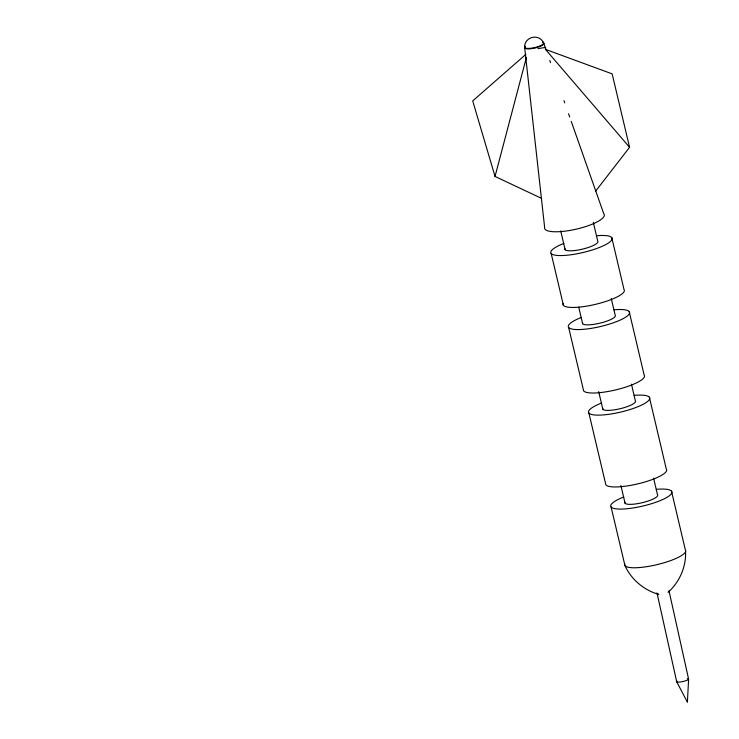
<?xml version="1.0" encoding="UTF-8"?>
<svg xmlns="http://www.w3.org/2000/svg" width="739" height="739" viewBox="0 0 739 739"><rect width="100%" height="100%" fill="white"/><g stroke="black" fill="none" stroke-linecap="round" stroke-linejoin="round"><path stroke-width="1.11" d="M685.57 551.7C686.171 566.693 679.723 581.63 668.703 591.754A5.884 1.339 -13.3 0 1 667.991 592.225M688.609 679.28L687.399 702.041M524.561 47.019C524.81 36.562 538.759 33.32 543.553 42.631M541.622 198.403L495.038 176.455L526.436 57.3M595.422 191.419L629.573 147.32L612.141 73.863L545.474 49.374A9.219 2.965 -13.8 0 0 545.336 48.608M525.891 54.344L472.711 100.901L495.038 176.455M537.946 48.635L545.705 47.37M687.316 678.707L688.129 678.79M658.107 594.193C643.687 589.971 631.217 579.376 624.972 565.658L611.098 506.991M545.474 49.374L629.573 147.32M687.298 701.958L676.73 681.866L656.98 592.854M543.682 43.084L545.982 49.605M549.807 60.478L550.573 62.649M563.959 100.689L564.725 102.869M568.55 113.732L569.695 116.993M571.229 121.344L603.745 213.728A30.595 7.824 -12.9 0 1 576.457 229.108A30.595 7.824 -12.9 0 1 544.634 227.381L524.644 47.481M560.698 230.891L565.141 249.699M578.72 307.119L582.637 323.719M598.682 391.568L602.867 409.277M620.889 485.532L625.074 503.231M551.165 253.459L563.432 305.346M568.66 327.479L583.653 390.903A31.444 7.15 -13.3 0 0 618.82 389.12A31.444 7.15 -13.3 0 0 644.149 375.052L629.203 311.609M588.891 413.027L605.869 484.858A31.407 7.141 -13.3 0 0 640.99 483.075A31.407 7.141 -13.3 0 0 666.292 469.025L649.369 397.176M611.763 237.579L623.993 289.476A31.472 7.159 -13.3 0 1 594.636 304.542A31.472 7.159 -13.3 0 1 563.192 303.489M671.502 491.158L685.33 549.844A31.371 7.131 -13.3 0 1 656.075 564.864A31.371 7.131 -13.3 0 1 624.723 563.811M593.315 222.347L597.74 241.154A16.942 3.852 -13.3 0 1 581.944 249.265A16.942 3.852 -13.3 0 1 565.012 248.701M611.273 298.593L615.19 315.193A16.914 3.843 -13.3 0 1 599.412 323.285A16.914 3.843 -13.3 0 1 582.508 322.721M631.439 384.16L635.346 400.76A16.886 3.843 -13.3 0 1 619.605 408.843A16.886 3.843 -13.3 0 1 602.738 408.279M653.581 478.142L657.488 494.742A16.849 3.834 -13.3 0 1 641.775 502.806A16.849 3.834 -13.3 0 1 624.945 502.234M669.072 591.108L688.572 678.984A6.004 1.108 -12.5 0 1 687.473 680.074L685.053 680.961A6.189 1.145 -12.5 0 1 679.123 682.106L677.173 682.06A6.004 1.108 -12.5 0 1 677.072 681.201M542.74 42.169A9.829 2.513 -12.9 0 1 534.787 47.573A9.829 2.513 -12.9 0 1 525.05 46.252M542.869 42.622A9.856 2.522 -12.9 0 1 534.897 48.035A9.856 2.522 -12.9 0 1 525.124 46.714M596.502 235.759A31.491 7.159 -13.3 0 1 605.684 244.627A31.491 7.159 -13.3 0 1 559.211 255.546A31.491 7.159 -13.3 0 1 563.875 243.417M613.961 309.789A31.463 7.15 -13.3 0 1 623.134 318.648A31.463 7.15 -13.3 0 1 576.697 329.557A31.463 7.15 -13.3 0 1 581.362 317.447M634.136 395.365A31.435 7.15 -13.3 0 1 643.299 404.215A31.435 7.15 -13.3 0 1 596.918 415.115A31.435 7.15 -13.3 0 1 601.574 403.014M656.297 489.338A31.398 7.141 -13.3 0 1 665.451 498.188A31.398 7.141 -13.3 0 1 619.116 509.069A31.398 7.141 -13.3 0 1 623.762 496.987M658.902 594.322A5.884 1.339 -13.3 0 1 657.682 593.944M668.998 590.978A5.884 1.339 -13.3 0 1 669.044 591.329"/></g></svg>
